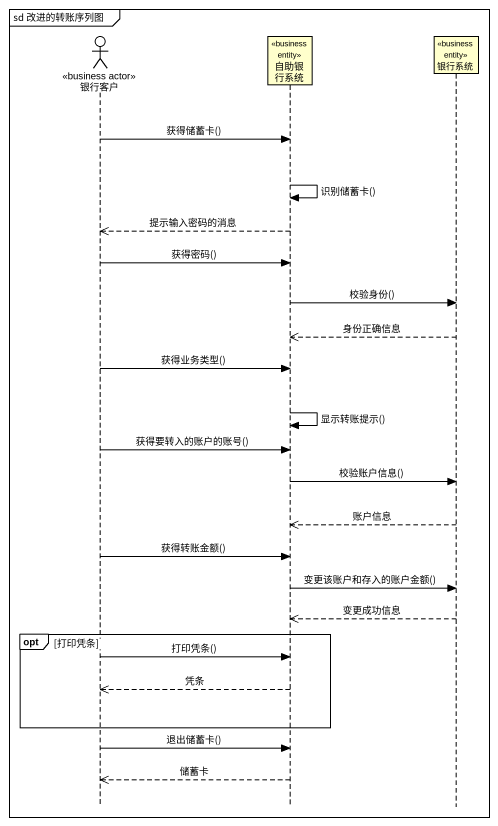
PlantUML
@startuml
mainframe sd 改进的转账序列图
hide footbox
actor 银行客户 <<business actor>>
participant 自助银行系统 <<business entity>>
participant 银行系统 <<business entity>>

银行客户 -> 自助银行系统 : 获得储蓄卡()
自助银行系统 -> 自助银行系统 : 识别储蓄卡()
自助银行系统 -->> 银行客户 : 提示输入密码的消息
银行客户 -> 自助银行系统 : 获得密码()
自助银行系统 -> 银行系统 : 校验身份()
银行系统 -->> 自助银行系统 : 身份正确信息
银行客户 -> 自助银行系统 : 获得业务类型()
自助银行系统 -> 自助银行系统 : 显示转账提示()
银行客户 -> 自助银行系统 : 获得要转入的账户的账号()
自助银行系统 -> 银行系统 : 校验账户信息()
银行系统 -->> 自助银行系统 : 账户信息
银行客户 -> 自助银行系统 : 获得转账金额()
自助银行系统 -> 银行系统 : 变更该账户和存入的账户金额()
银行系统 -->> 自助银行系统 : 变更成功信息
opt 打印凭条
  银行客户 -> 自助银行系统 : 打印凭条()
  自助银行系统 -->> 银行客户 : 凭条
end
银行客户 -> 自助银行系统 : 退出储蓄卡()
自助银行系统 -->> 银行客户 : 储蓄卡
@enduml
